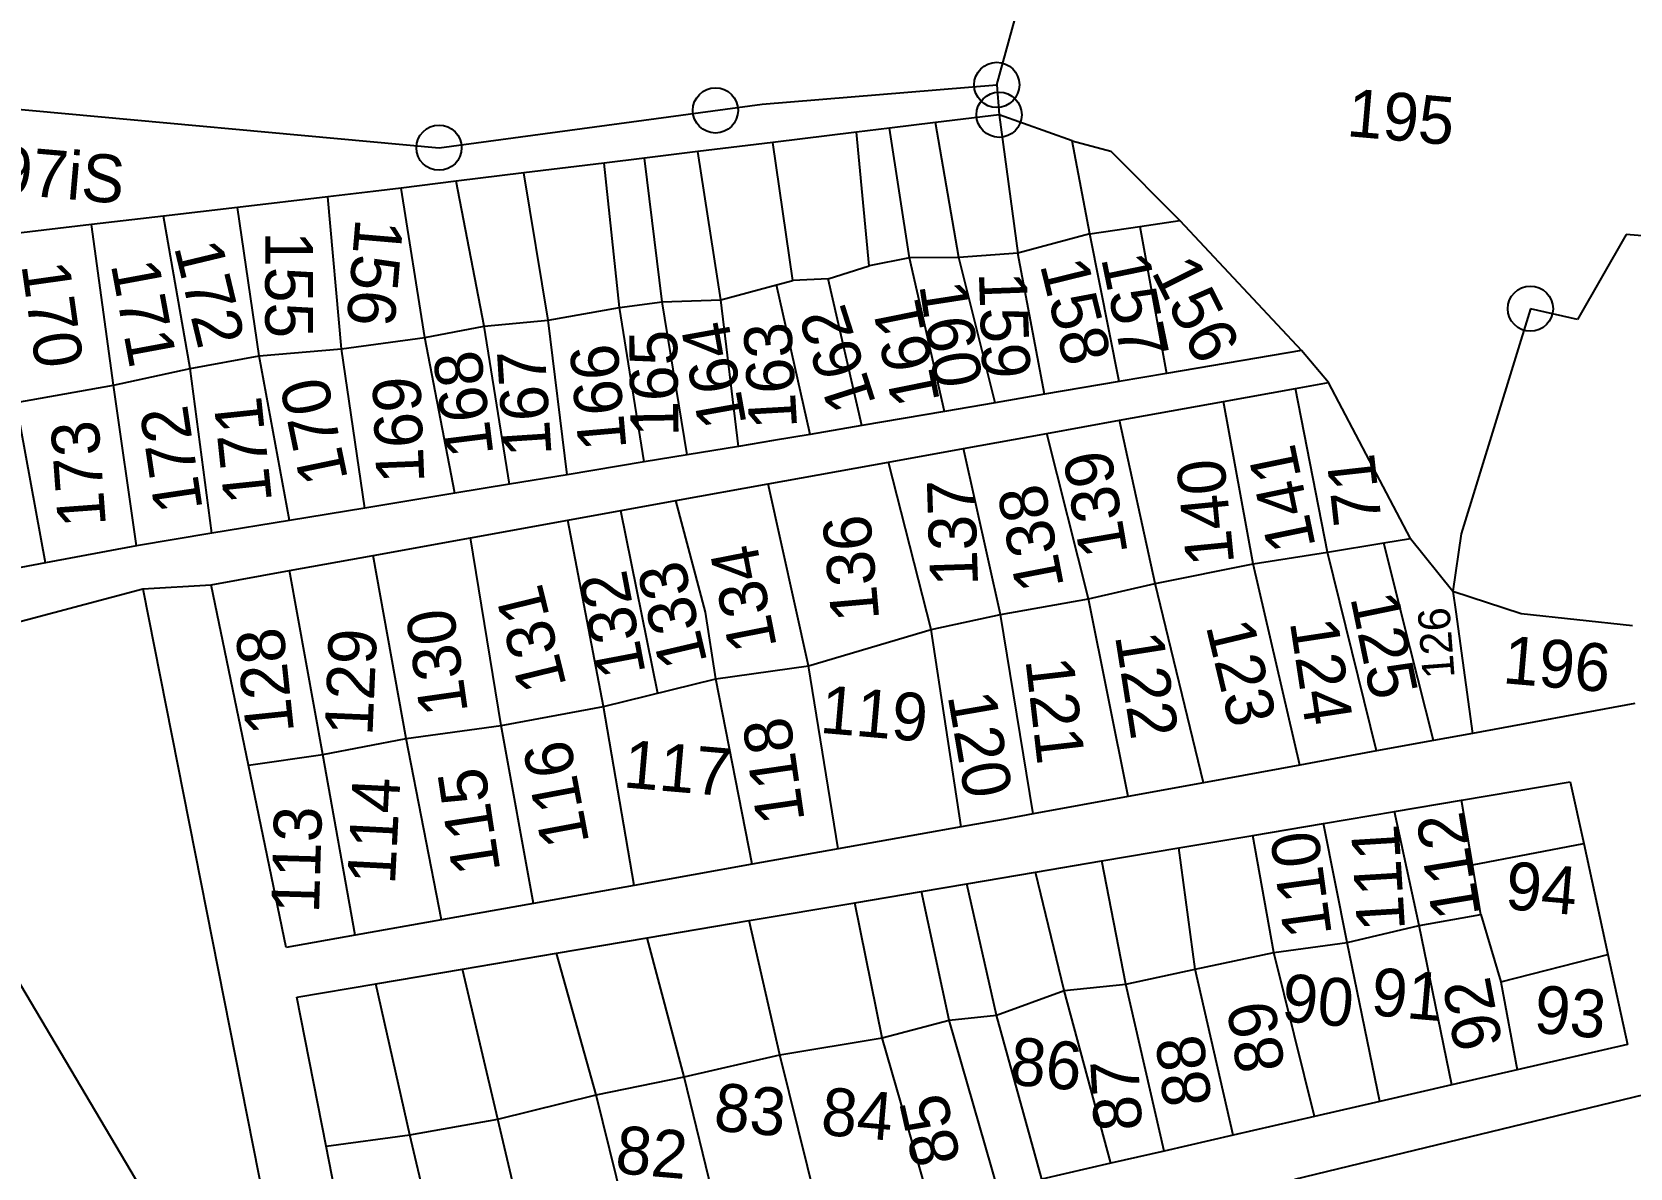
# Model space of a CAD drawing. Header units: metres. Extents: x 274390 to 277637, y 2063792 to 2066196.
# Drawn here: x 275428.1 to 275731.2, y 2065300.7 to 2065516.3 of the extents above; entities that cross this region are included whole.
import ezdxf
from ezdxf.enums import TextEntityAlignment as Align

# ---------------------------------------------------------------- set-up
doc = ezdxf.new("R2010")
doc.units = ezdxf.units.M
for name, color, linetype in [('OFF', 1, 'Continuous'), ('POLY_PARCEL', 6, 'Continuous'), ('POLY_ROAD', 30, 'Continuous'), ('TEXT_PARCEL', 7, 'Continuous')]:
    doc.layers.add(name, color=color, linetype=linetype)
doc.styles.add('TEXT_MAP', font='')
doc.styles.get('TEXT_MAP').set_extended_font_data('Kruti Dev 050')

msp = doc.modelspace()

# ---------------------------------------------------------------- linework, layer by layer
for centre in [(275611.1, 2065506.24), (275611.1, 2065506.24), (275557.73, 2065501.39), (275557.73, 2065501.39), (275611.55, 2065500.56), (275611.55, 2065500.56), (275505.28, 2065494.31), (275505.28, 2065494.31), (275712.34, 2065463.77), (275712.34, 2065463.77)]:
    msp.add_circle(centre, 4.29)
at = {"layer": 'OFF'}
msp.add_line((275449.07, 2065410.63), (275462.05, 2065411.39), dxfattribs=at)
msp.add_line((275449.07, 2065410.63), (275462.05, 2065411.39), dxfattribs=at)
at = {"layer": 'POLY_PARCEL'}
for p, q in [((275611.1, 2065506.24), (275616.65, 2065526.44)), ((275611.1, 2065506.24), (275616.65, 2065526.44)), ((275603.9, 2065473.49), (275599.45, 2065499.1)), ((275603.9, 2065473.49), (275599.45, 2065499.1)), ((275611.55, 2065500.56), (275615.08, 2065474.3)), ((275625.38, 2065495.61), (275611.55, 2065500.56)), ((275611.55, 2065500.56), (275615.08, 2065474.3)), ((275625.38, 2065495.61), (275611.55, 2065500.56)), ((275586.86, 2065471.87), (275584.48, 2065497.28)), ((275586.86, 2065471.87), (275584.48, 2065497.28)), ((275594.55, 2065473.42), (275590.74, 2065498.04)), ((275594.55, 2065473.42), (275590.74, 2065498.04)), ((275558.74, 2065465.43), (275554.38, 2065493.58)), ((275558.74, 2065465.43), (275554.38, 2065493.58)), ((275572.4, 2065469.13), (275568.6, 2065495.33)), ((275572.4, 2065469.13), (275568.6, 2065495.33)), ((275625.38, 2065495.61), (275632.76, 2065493.64)), ((275628.73, 2065478), (275625.38, 2065495.61)), ((275625.38, 2065495.61), (275632.76, 2065493.64)), ((275628.73, 2065478), (275625.38, 2065495.61)), ((275632.76, 2065493.64), (275645.84, 2065480.51)), ((275632.76, 2065493.64), (275645.84, 2065480.51)), ((275539.5, 2065463.99), (275536.61, 2065491.39)), ((275539.5, 2065463.99), (275536.61, 2065491.39)), ((275547.6, 2065465.07), (275544.29, 2065492.34)), ((275547.6, 2065465.07), (275544.29, 2065492.34)), ((275513.86, 2065460.45), (275508.52, 2065487.94)), ((275513.86, 2065460.45), (275508.52, 2065487.94)), ((275525.96, 2065461.62), (275521.36, 2065489.52)), ((275525.96, 2065461.62), (275521.36, 2065489.52)), ((275486.81, 2065456.14), (275484.21, 2065485)), ((275486.81, 2065456.14), (275484.21, 2065485)), ((275502.56, 2065458.32), (275498.09, 2065486.65)), ((275502.56, 2065458.32), (275498.09, 2065486.65)), ((275458.04, 2065452.42), (275452.98, 2065481.34)), ((275458.04, 2065452.42), (275452.98, 2065481.34)), ((275471.14, 2065454.84), (275467.04, 2065482.99)), ((275471.14, 2065454.84), (275467.04, 2065482.99)), ((275443.54, 2065449.24), (275439.36, 2065479.74)), ((275443.54, 2065449.24), (275439.36, 2065479.74)), ((275628.73, 2065478), (275615.08, 2065474.3)), ((275628.73, 2065478), (275615.08, 2065474.3)), ((275628.73, 2065478), (275638.24, 2065479.39)), ((275628.73, 2065478), (275638.24, 2065479.39)), ((275634.3, 2065449.94), (275628.73, 2065478)), ((275634.3, 2065449.94), (275628.73, 2065478)), ((275638.24, 2065479.39), (275645.84, 2065480.51)), ((275638.24, 2065479.39), (275645.84, 2065480.51)), ((275638.24, 2065479.39), (275643.32, 2065451.48)), ((275638.24, 2065479.39), (275643.32, 2065451.48)), ((275645.84, 2065480.51), (275668.91, 2065455.85)), ((275645.84, 2065480.51), (275668.91, 2065455.85)), ((275730.5, 2065477.86), (275721.25, 2065461.74)), ((275730.5, 2065477.86), (275721.25, 2065461.74)), ((275757.88, 2065475.48), (275730.5, 2065477.86)), ((275757.88, 2065475.48), (275730.5, 2065477.86)), ((275579.09, 2065469.43), (275586.86, 2065471.87)), ((275579.09, 2065469.43), (275586.86, 2065471.87)), ((275594.55, 2065473.42), (275586.86, 2065471.87)), ((275594.55, 2065473.42), (275586.86, 2065471.87)), ((275603.9, 2065473.49), (275594.55, 2065473.42)), ((275603.9, 2065473.49), (275594.55, 2065473.42)), ((275601.18, 2065444.28), (275594.55, 2065473.42)), ((275601.18, 2065444.28), (275594.55, 2065473.42)), ((275615.08, 2065474.3), (275603.9, 2065473.49)), ((275615.08, 2065474.3), (275603.9, 2065473.49)), ((275610.82, 2065445.93), (275603.9, 2065473.49)), ((275610.82, 2065445.93), (275603.9, 2065473.49)), ((275620.13, 2065447.52), (275615.08, 2065474.3)), ((275620.13, 2065447.52), (275615.08, 2065474.3)), ((275569.29, 2065468.28), (275572.4, 2065469.13)), ((275569.29, 2065468.28), (275572.4, 2065469.13)), ((275579.09, 2065469.43), (275572.4, 2065469.13)), ((275579.09, 2065469.43), (275572.4, 2065469.13)), ((275585.51, 2065441.61), (275579.09, 2065469.43)), ((275585.51, 2065441.61), (275579.09, 2065469.43)), ((275558.74, 2065465.43), (275569.29, 2065468.28)), ((275558.74, 2065465.43), (275569.29, 2065468.28)), ((275575.67, 2065439.92), (275569.29, 2065468.28)), ((275575.67, 2065439.92), (275569.29, 2065468.28)), ((275525.96, 2065461.62), (275539.5, 2065463.99)), ((275525.96, 2065461.62), (275539.5, 2065463.99)), ((275539.5, 2065463.99), (275547.6, 2065465.07)), ((275539.5, 2065463.99), (275547.6, 2065465.07)), ((275544.19, 2065434.69), (275539.5, 2065463.99)), ((275544.19, 2065434.69), (275539.5, 2065463.99)), ((275547.6, 2065465.07), (275558.74, 2065465.43)), ((275547.6, 2065465.07), (275558.74, 2065465.43)), ((275552.35, 2065436.03), (275547.6, 2065465.07)), ((275552.35, 2065436.03), (275547.6, 2065465.07)), ((275562.1, 2065437.64), (275558.74, 2065465.43)), ((275562.1, 2065437.64), (275558.74, 2065465.43)), ((275712.34, 2065463.77), (275699.21, 2065421.04)), ((275712.34, 2065463.77), (275699.21, 2065421.04)), ((275721.25, 2065461.74), (275712.34, 2065463.77)), ((275721.25, 2065461.74), (275712.34, 2065463.77)), ((275502.56, 2065458.32), (275513.86, 2065460.45)), ((275502.56, 2065458.32), (275513.86, 2065460.45)), ((275513.86, 2065460.45), (275525.96, 2065461.62)), ((275513.86, 2065460.45), (275525.96, 2065461.62)), ((275518.64, 2065430.47), (275513.86, 2065460.45)), ((275518.64, 2065430.47), (275513.86, 2065460.45)), ((275529.57, 2065432.27), (275525.96, 2065461.62)), ((275529.57, 2065432.27), (275525.96, 2065461.62)), ((275486.81, 2065456.14), (275502.56, 2065458.32)), ((275486.81, 2065456.14), (275502.56, 2065458.32)), ((275508.27, 2065428.76), (275502.56, 2065458.32)), ((275508.27, 2065428.76), (275502.56, 2065458.32)), ((275458.04, 2065452.42), (275471.14, 2065454.84)), ((275458.04, 2065452.42), (275471.14, 2065454.84)), ((275471.14, 2065454.84), (275486.81, 2065456.14)), ((275471.14, 2065454.84), (275486.81, 2065456.14)), ((275476.9, 2065423.58), (275471.14, 2065454.84)), ((275476.9, 2065423.58), (275471.14, 2065454.84)), ((275491.21, 2065425.94), (275486.81, 2065456.14)), ((275491.21, 2065425.94), (275486.81, 2065456.14)), ((275443.54, 2065449.24), (275458.04, 2065452.42)), ((275443.54, 2065449.24), (275458.04, 2065452.42)), ((275462.17, 2065421.15), (275458.04, 2065452.42)), ((275462.17, 2065421.15), (275458.04, 2065452.42)), ((275425.03, 2065445.97), (275443.54, 2065449.24)), ((275425.03, 2065445.97), (275443.54, 2065449.24)), ((275447.87, 2065418.79), (275443.54, 2065449.24)), ((275447.87, 2065418.79), (275443.54, 2065449.24)), ((275673.82, 2065417.57), (275667.75, 2065448.64)), ((275673.82, 2065417.57), (275667.75, 2065448.64)), ((275689.61, 2065420.19), (275674.02, 2065449.77)), ((275689.61, 2065420.19), (275674.02, 2065449.77)), ((275430.63, 2065415.53), (275425.03, 2065445.97)), ((275430.63, 2065415.53), (275425.03, 2065445.97)), ((275659.73, 2065415.33), (275654.13, 2065446.17)), ((275659.73, 2065415.33), (275654.13, 2065446.17)), ((275641.18, 2065411.61), (275634.37, 2065442.6)), ((275641.18, 2065411.61), (275634.37, 2065442.6)), ((275628.48, 2065408.72), (275620.62, 2065440.1)), ((275628.48, 2065408.72), (275620.62, 2065440.1)), ((275611.78, 2065405.73), (275604.76, 2065437.23)), ((275611.78, 2065405.73), (275604.76, 2065437.23)), ((275598.64, 2065402.87), (275590.54, 2065434.66)), ((275598.64, 2065402.87), (275590.54, 2065434.66)), ((275575.37, 2065396.01), (275567.73, 2065430.53)), ((275575.37, 2065396.01), (275567.73, 2065430.53)), ((275555.81, 2065406.16), (275550.22, 2065427.36)), ((275555.81, 2065406.16), (275550.22, 2065427.36)), ((275536.47, 2065388.29), (275529.74, 2065423.65)), ((275536.47, 2065388.29), (275529.74, 2065423.65)), ((275539.73, 2065425.46), (275546.74, 2065390.82)), ((275539.73, 2065425.46), (275546.74, 2065390.82)), ((275517.04, 2065384.65), (275511.28, 2065420.31)), ((275517.04, 2065384.65), (275511.28, 2065420.31)), ((275684.51, 2065419.34), (275689.61, 2065420.19)), ((275684.51, 2065419.34), (275689.61, 2065420.19)), ((275689.61, 2065420.19), (275697.62, 2065410.16)), ((275689.61, 2065420.19), (275697.62, 2065410.16)), ((275699.21, 2065421.04), (275697.62, 2065410.16)), ((275699.21, 2065421.04), (275697.62, 2065410.16)), ((275659.73, 2065415.33), (275673.82, 2065417.57)), ((275659.73, 2065415.33), (275673.82, 2065417.57)), ((275673.82, 2065417.57), (275684.51, 2065419.34)), ((275673.82, 2065417.57), (275684.51, 2065419.34)), ((275683.16, 2065379.85), (275673.82, 2065417.57)), ((275683.16, 2065379.85), (275673.82, 2065417.57)), ((275688.02, 2065405.37), (275684.51, 2065419.34)), ((275688.02, 2065405.37), (275684.51, 2065419.34)), ((275499.05, 2065382.22), (275492.78, 2065416.96)), ((275499.05, 2065382.22), (275492.78, 2065416.96)), ((275641.18, 2065411.61), (275659.73, 2065415.33)), ((275641.18, 2065411.61), (275659.73, 2065415.33)), ((275668.6, 2065377.18), (275659.73, 2065415.33)), ((275668.6, 2065377.18), (275659.73, 2065415.33)), ((275483.23, 2065379.15), (275476.93, 2065414.09)), ((275483.23, 2065379.15), (275476.93, 2065414.09)), ((275628.48, 2065408.72), (275641.18, 2065411.61)), ((275628.48, 2065408.72), (275641.18, 2065411.61)), ((275650.34, 2065373.83), (275641.18, 2065411.61)), ((275650.34, 2065373.83), (275641.18, 2065411.61)), ((275611.78, 2065405.73), (275628.48, 2065408.72)), ((275611.78, 2065405.73), (275628.48, 2065408.72)), ((275636.05, 2065371.21), (275628.48, 2065408.72)), ((275636.05, 2065371.21), (275628.48, 2065408.72)), ((275697.62, 2065410.16), (275710.59, 2065405.93)), ((275697.62, 2065410.16), (275698.17, 2065406.22)), ((275697.62, 2065410.16), (275710.59, 2065405.93)), ((275697.62, 2065410.16), (275698.17, 2065406.22)), ((275557.82, 2065393.54), (275555.81, 2065406.16)), ((275557.82, 2065393.54), (275555.81, 2065406.16)), ((275598.64, 2065402.87), (275611.78, 2065405.73)), ((275598.64, 2065402.87), (275611.78, 2065405.73)), ((275617.98, 2065367.9), (275611.78, 2065405.73)), ((275617.98, 2065367.9), (275611.78, 2065405.73)), ((275693.93, 2065381.82), (275688.02, 2065405.37)), ((275693.93, 2065381.82), (275688.02, 2065405.37)), ((275698.17, 2065406.22), (275701.34, 2065383.18)), ((275698.17, 2065406.22), (275701.34, 2065383.18)), ((275710.59, 2065405.93), (275731.73, 2065403.64)), ((275710.59, 2065405.93), (275731.73, 2065403.64)), ((275575.37, 2065396.01), (275598.64, 2065402.87)), ((275575.37, 2065396.01), (275598.64, 2065402.87)), ((275604.33, 2065365.43), (275598.64, 2065402.87)), ((275604.33, 2065365.43), (275598.64, 2065402.87)), ((275557.82, 2065393.54), (275575.37, 2065396.01)), ((275557.82, 2065393.54), (275575.37, 2065396.01)), ((275581.01, 2065361.26), (275575.37, 2065396.01)), ((275581.01, 2065361.26), (275575.37, 2065396.01)), ((275536.47, 2065388.29), (275557.82, 2065393.54)), ((275536.47, 2065388.29), (275557.82, 2065393.54)), ((275564.68, 2065358.34), (275557.82, 2065393.54)), ((275564.68, 2065358.34), (275557.82, 2065393.54)), ((275517.04, 2065384.65), (275536.47, 2065388.29)), ((275517.04, 2065384.65), (275536.47, 2065388.29)), ((275542.28, 2065354.34), (275536.47, 2065388.29)), ((275542.28, 2065354.34), (275536.47, 2065388.29)), ((275499.05, 2065382.22), (275517.04, 2065384.65)), ((275499.05, 2065382.22), (275517.04, 2065384.65)), ((275523.2, 2065350.93), (275517.04, 2065384.65)), ((275523.2, 2065350.93), (275517.04, 2065384.65)), ((275483.23, 2065379.15), (275499.05, 2065382.22)), ((275483.23, 2065379.15), (275499.05, 2065382.22)), ((275505.77, 2065347.81), (275499.05, 2065382.22)), ((275505.77, 2065347.81), (275499.05, 2065382.22)), ((275469.11, 2065377.18), (275483.23, 2065379.15)), ((275469.11, 2065377.18), (275483.23, 2065379.15)), ((275489.37, 2065344.88), (275483.23, 2065379.15)), ((275489.37, 2065344.88), (275483.23, 2065379.15)), ((275701.37, 2065358.24), (275699.29, 2065370.51)), ((275701.37, 2065358.24), (275699.29, 2065370.51)), ((275677.6, 2065343.49), (275673.1, 2065366.08)), ((275677.6, 2065343.49), (275673.1, 2065366.08)), ((275691.22, 2065346.75), (275686.54, 2065368.36)), ((275691.22, 2065346.75), (275686.54, 2065368.36)), ((275663.65, 2065341.6), (275659.67, 2065363.81)), ((275663.65, 2065341.6), (275659.67, 2065363.81)), ((275648.71, 2065338.46), (275645.67, 2065361.44)), ((275648.71, 2065338.46), (275645.67, 2065361.44)), ((275701.37, 2065358.24), (275722.45, 2065362.28)), ((275701.37, 2065358.24), (275722.45, 2065362.28)), ((275623.91, 2065334.39), (275618.47, 2065356.84)), ((275623.91, 2065334.39), (275618.47, 2065356.84)), ((275635.57, 2065335.6), (275631.05, 2065358.97)), ((275635.57, 2065335.6), (275631.05, 2065358.97)), ((275702.96, 2065348.84), (275701.37, 2065358.24)), ((275702.96, 2065348.84), (275701.37, 2065358.24)), ((275611.06, 2065329.74), (275605.43, 2065354.64)), ((275611.06, 2065329.74), (275605.43, 2065354.64)), ((275589.35, 2065325.41), (275584.17, 2065351.04)), ((275589.35, 2065325.41), (275584.17, 2065351.04)), ((275602.08, 2065328.74), (275596.83, 2065353.18)), ((275602.08, 2065328.74), (275596.83, 2065353.18)), ((275569.96, 2065322.21), (275564.14, 2065347.65)), ((275569.96, 2065322.21), (275564.14, 2065347.65)), ((275691.22, 2065346.75), (275702.96, 2065348.84)), ((275691.22, 2065346.75), (275702.96, 2065348.84)), ((275702.96, 2065348.84), (275706.74, 2065336.07)), ((275702.96, 2065348.84), (275706.74, 2065336.07)), ((275551.81, 2065318.01), (275544.77, 2065344.38)), ((275551.81, 2065318.01), (275544.77, 2065344.38)), ((275677.6, 2065343.49), (275691.22, 2065346.75)), ((275677.6, 2065343.49), (275691.22, 2065346.75)), ((275697.45, 2065316.48), (275691.22, 2065346.75)), ((275697.45, 2065316.48), (275691.22, 2065346.75)), ((275535.07, 2065314.58), (275527.58, 2065341.47)), ((275535.07, 2065314.58), (275527.58, 2065341.47)), ((275648.71, 2065338.46), (275663.65, 2065341.6)), ((275648.71, 2065338.46), (275663.65, 2065341.6)), ((275663.65, 2065341.6), (275677.6, 2065343.49)), ((275663.65, 2065341.6), (275677.6, 2065343.49)), ((275671.36, 2065310.49), (275663.65, 2065341.6)), ((275671.36, 2065310.49), (275663.65, 2065341.6)), ((275683.8, 2065313.35), (275677.6, 2065343.49)), ((275683.8, 2065313.35), (275677.6, 2065343.49)), ((275516.44, 2065309.98), (275509.71, 2065338.45)), ((275516.44, 2065309.98), (275509.71, 2065338.45)), ((275635.57, 2065335.6), (275648.71, 2065338.46)), ((275635.57, 2065335.6), (275648.71, 2065338.46)), ((275655.95, 2065306.95), (275648.71, 2065338.46)), ((275655.95, 2065306.95), (275648.71, 2065338.46)), ((275706.74, 2065336.07), (275727.05, 2065341.2)), ((275706.74, 2065336.07), (275727.05, 2065341.2)), ((275499.73, 2065306.99), (275493.32, 2065335.68)), ((275499.73, 2065306.99), (275493.32, 2065335.68)), ((275623.91, 2065334.39), (275635.57, 2065335.6)), ((275623.91, 2065334.39), (275635.57, 2065335.6)), ((275642.85, 2065303.94), (275635.57, 2065335.6)), ((275642.85, 2065303.94), (275635.57, 2065335.6)), ((275706.74, 2065336.07), (275709.85, 2065319.33)), ((275706.74, 2065336.07), (275709.85, 2065319.33)), ((275611.06, 2065329.74), (275623.91, 2065334.39)), ((275611.06, 2065329.74), (275623.91, 2065334.39)), ((275632.75, 2065301.62), (275623.91, 2065334.39)), ((275632.75, 2065301.62), (275623.91, 2065334.39)), ((275602.08, 2065328.74), (275611.06, 2065329.74)), ((275602.08, 2065328.74), (275611.06, 2065329.74)), ((275619.65, 2065298.61), (275611.06, 2065329.74)), ((275619.65, 2065298.61), (275611.06, 2065329.74)), ((275589.35, 2065325.41), (275602.08, 2065328.74)), ((275589.35, 2065325.41), (275602.08, 2065328.74)), ((275611.32, 2065296.7), (275602.08, 2065328.74)), ((275611.32, 2065296.7), (275602.08, 2065328.74)), ((275569.96, 2065322.21), (275589.35, 2065325.41)), ((275569.96, 2065322.21), (275589.35, 2065325.41)), ((275598.49, 2065293.75), (275589.35, 2065325.41)), ((275598.49, 2065293.75), (275589.35, 2065325.41)), ((275551.81, 2065318.01), (275569.96, 2065322.21)), ((275551.81, 2065318.01), (275569.96, 2065322.21)), ((275578.17, 2065289.09), (275569.96, 2065322.21)), ((275578.17, 2065289.09), (275569.96, 2065322.21)), ((275535.07, 2065314.58), (275551.81, 2065318.01)), ((275535.07, 2065314.58), (275551.81, 2065318.01)), ((275559.87, 2065284.88), (275551.81, 2065318.01)), ((275559.87, 2065284.88), (275551.81, 2065318.01)), ((275516.44, 2065309.98), (275535.07, 2065314.58)), ((275516.44, 2065309.98), (275535.07, 2065314.58)), ((275543.35, 2065281.09), (275535.07, 2065314.58)), ((275543.35, 2065281.09), (275535.07, 2065314.58)), ((275499.73, 2065306.99), (275516.44, 2065309.98)), ((275499.73, 2065306.99), (275516.44, 2065309.98)), ((275524.24, 2065276.7), (275516.44, 2065309.98)), ((275524.24, 2065276.7), (275516.44, 2065309.98)), ((275483.85, 2065304.84), (275499.73, 2065306.99)), ((275483.85, 2065304.84), (275499.73, 2065306.99)), ((275507.87, 2065272.94), (275499.73, 2065306.99)), ((275507.87, 2065272.94), (275499.73, 2065306.99))]:
    msp.add_line(p, q, dxfattribs=at)
at = {"layer": 'POLY_ROAD'}
for p, q in [((275566.61, 2065502.59), (275611.1, 2065506.24)), ((275566.61, 2065502.59), (275611.1, 2065506.24)), ((275611.1, 2065506.24), (275611.55, 2065500.56)), ((275611.1, 2065506.24), (275611.55, 2065500.56)), ((275406.92, 2065503.34), (275505.28, 2065494.31)), ((275406.92, 2065503.34), (275505.28, 2065494.31)), ((275505.28, 2065494.31), (275566.61, 2065502.59)), ((275505.28, 2065494.31), (275566.61, 2065502.59)), ((275599.45, 2065499.1), (275590.74, 2065498.04)), ((275599.45, 2065499.1), (275590.74, 2065498.04)), ((275611.55, 2065500.56), (275599.45, 2065499.1)), ((275611.55, 2065500.56), (275599.45, 2065499.1)), ((275584.48, 2065497.28), (275568.6, 2065495.33)), ((275584.48, 2065497.28), (275568.6, 2065495.33)), ((275590.74, 2065498.04), (275584.48, 2065497.28)), ((275590.74, 2065498.04), (275584.48, 2065497.28)), ((275554.38, 2065493.58), (275544.29, 2065492.34)), ((275554.38, 2065493.58), (275544.29, 2065492.34)), ((275568.6, 2065495.33), (275554.38, 2065493.58)), ((275568.6, 2065495.33), (275554.38, 2065493.58)), ((275536.61, 2065491.39), (275521.36, 2065489.52)), ((275536.61, 2065491.39), (275521.36, 2065489.52)), ((275544.29, 2065492.34), (275536.61, 2065491.39)), ((275544.29, 2065492.34), (275536.61, 2065491.39)), ((275508.52, 2065487.94), (275498.09, 2065486.65)), ((275508.52, 2065487.94), (275498.09, 2065486.65)), ((275521.36, 2065489.52), (275508.52, 2065487.94)), ((275521.36, 2065489.52), (275508.52, 2065487.94)), ((275484.21, 2065485), (275467.04, 2065482.99)), ((275484.21, 2065485), (275467.04, 2065482.99)), ((275492.81, 2065486), (275484.21, 2065485)), ((275492.81, 2065486), (275484.21, 2065485)), ((275498.09, 2065486.65), (275492.81, 2065486)), ((275498.09, 2065486.65), (275492.81, 2065486)), ((275452.98, 2065481.34), (275439.36, 2065479.74)), ((275452.98, 2065481.34), (275439.36, 2065479.74)), ((275467.04, 2065482.99), (275452.98, 2065481.34)), ((275467.04, 2065482.99), (275452.98, 2065481.34)), ((275439.36, 2065479.74), (275421.06, 2065477.6)), ((275439.36, 2065479.74), (275421.06, 2065477.6)), ((275668.91, 2065455.85), (275643.32, 2065451.48)), ((275668.91, 2065455.85), (275643.32, 2065451.48)), ((275674.02, 2065449.77), (275668.91, 2065455.85)), ((275674.02, 2065449.77), (275668.91, 2065455.85)), ((275643.32, 2065451.48), (275634.3, 2065449.94)), ((275643.32, 2065451.48), (275634.3, 2065449.94)), ((275620.13, 2065447.52), (275610.82, 2065445.93)), ((275620.13, 2065447.52), (275610.82, 2065445.93)), ((275634.3, 2065449.94), (275620.13, 2065447.52)), ((275634.3, 2065449.94), (275620.13, 2065447.52)), ((275654.13, 2065446.17), (275667.75, 2065448.64)), ((275654.13, 2065446.17), (275667.75, 2065448.64)), ((275667.75, 2065448.64), (275674.02, 2065449.77)), ((275667.75, 2065448.64), (275674.02, 2065449.77)), ((275610.82, 2065445.93), (275601.18, 2065444.28)), ((275610.82, 2065445.93), (275601.18, 2065444.28)), ((275634.37, 2065442.6), (275654.13, 2065446.17)), ((275634.37, 2065442.6), (275654.13, 2065446.17)), ((275585.51, 2065441.61), (275575.67, 2065439.92)), ((275585.51, 2065441.61), (275575.67, 2065439.92)), ((275601.18, 2065444.28), (275585.51, 2065441.61)), ((275601.18, 2065444.28), (275585.51, 2065441.61)), ((275620.62, 2065440.1), (275634.37, 2065442.6)), ((275620.62, 2065440.1), (275634.37, 2065442.6)), ((275568.74, 2065438.74), (275562.1, 2065437.64)), ((275568.74, 2065438.74), (275562.1, 2065437.64)), ((275575.67, 2065439.92), (275568.74, 2065438.74)), ((275575.67, 2065439.92), (275568.74, 2065438.74)), ((275604.76, 2065437.23), (275620.62, 2065440.1)), ((275604.76, 2065437.23), (275620.62, 2065440.1)), ((275552.35, 2065436.03), (275544.19, 2065434.69)), ((275552.35, 2065436.03), (275544.19, 2065434.69)), ((275562.1, 2065437.64), (275552.35, 2065436.03)), ((275562.1, 2065437.64), (275552.35, 2065436.03)), ((275590.54, 2065434.66), (275604.76, 2065437.23)), ((275590.54, 2065434.66), (275604.76, 2065437.23)), ((275544.19, 2065434.69), (275529.57, 2065432.27)), ((275544.19, 2065434.69), (275529.57, 2065432.27)), ((275567.73, 2065430.53), (275590.54, 2065434.66)), ((275567.73, 2065430.53), (275590.54, 2065434.66)), ((275518.64, 2065430.47), (275508.27, 2065428.76)), ((275518.64, 2065430.47), (275508.27, 2065428.76)), ((275529.57, 2065432.27), (275518.64, 2065430.47)), ((275529.57, 2065432.27), (275518.64, 2065430.47)), ((275550.22, 2065427.36), (275567.73, 2065430.53)), ((275550.22, 2065427.36), (275567.73, 2065430.53)), ((275508.27, 2065428.76), (275491.21, 2065425.94)), ((275508.27, 2065428.76), (275491.21, 2065425.94)), ((275529.74, 2065423.65), (275550.22, 2065427.36)), ((275529.74, 2065423.65), (275550.22, 2065427.36)), ((275476.9, 2065423.58), (275462.17, 2065421.15)), ((275476.9, 2065423.58), (275462.17, 2065421.15)), ((275491.21, 2065425.94), (275476.9, 2065423.58)), ((275491.21, 2065425.94), (275476.9, 2065423.58)), ((275511.28, 2065420.31), (275529.74, 2065423.65)), ((275511.28, 2065420.31), (275529.74, 2065423.65)), ((275462.17, 2065421.15), (275447.87, 2065418.79)), ((275462.17, 2065421.15), (275447.87, 2065418.79)), ((275492.78, 2065416.96), (275511.28, 2065420.31)), ((275492.78, 2065416.96), (275511.28, 2065420.31)), ((275447.87, 2065418.79), (275430.63, 2065415.53)), ((275447.87, 2065418.79), (275430.63, 2065415.53)), ((275430.63, 2065415.53), (275416.64, 2065412.9)), ((275430.63, 2065415.53), (275416.64, 2065412.9)), ((275476.93, 2065414.09), (275492.78, 2065416.96)), ((275476.93, 2065414.09), (275492.78, 2065416.96)), ((275462.05, 2065411.39), (275476.93, 2065414.09)), ((275462.05, 2065411.39), (275476.93, 2065414.09)), ((275469.11, 2065377.18), (275462.05, 2065411.39)), ((275469.11, 2065377.18), (275462.05, 2065411.39)), ((275421.19, 2065403.19), (275449.07, 2065410.63)), ((275421.19, 2065403.19), (275449.07, 2065410.63)), ((275449.07, 2065410.63), (275483.03, 2065239.08)), ((275449.07, 2065410.63), (275483.03, 2065239.08)), ((275483.03, 2065239.08), (275394.93, 2065387.63)), ((275483.03, 2065239.08), (275394.93, 2065387.63)), ((275732.15, 2065388.83), (275701.34, 2065383.18)), ((275732.15, 2065388.83), (275701.34, 2065383.18)), ((275693.93, 2065381.82), (275683.16, 2065379.85)), ((275693.93, 2065381.82), (275683.16, 2065379.85)), ((275701.34, 2065383.18), (275693.93, 2065381.82)), ((275701.34, 2065383.18), (275693.93, 2065381.82)), ((275683.16, 2065379.85), (275668.6, 2065377.18)), ((275683.16, 2065379.85), (275668.6, 2065377.18)), ((275476.26, 2065342.53), (275469.11, 2065377.18)), ((275476.26, 2065342.53), (275469.11, 2065377.18)), ((275668.6, 2065377.18), (275650.34, 2065373.83)), ((275668.6, 2065377.18), (275650.34, 2065373.83)), ((275650.34, 2065373.83), (275636.05, 2065371.21)), ((275650.34, 2065373.83), (275636.05, 2065371.21)), ((275699.29, 2065370.51), (275719.9, 2065374)), ((275699.29, 2065370.51), (275719.9, 2065374)), ((275719.9, 2065374), (275722.45, 2065362.28)), ((275719.9, 2065374), (275722.45, 2065362.28)), ((275636.05, 2065371.21), (275617.98, 2065367.9)), ((275636.05, 2065371.21), (275617.98, 2065367.9)), ((275686.54, 2065368.36), (275699.29, 2065370.51)), ((275686.54, 2065368.36), (275699.29, 2065370.51)), ((275612.3, 2065366.86), (275604.33, 2065365.43)), ((275612.3, 2065366.86), (275604.33, 2065365.43)), ((275617.98, 2065367.9), (275612.3, 2065366.86)), ((275617.98, 2065367.9), (275612.3, 2065366.86)), ((275659.67, 2065363.81), (275673.1, 2065366.08)), ((275659.67, 2065363.81), (275673.1, 2065366.08)), ((275673.1, 2065366.08), (275686.54, 2065368.36)), ((275673.1, 2065366.08), (275686.54, 2065368.36)), ((275604.33, 2065365.43), (275581.01, 2065361.26)), ((275604.33, 2065365.43), (275581.01, 2065361.26)), ((275645.67, 2065361.44), (275659.67, 2065363.81)), ((275645.67, 2065361.44), (275659.67, 2065363.81)), ((275581.01, 2065361.26), (275564.68, 2065358.34)), ((275581.01, 2065361.26), (275564.68, 2065358.34)), ((275631.05, 2065358.97), (275645.67, 2065361.44)), ((275631.05, 2065358.97), (275645.67, 2065361.44)), ((275722.45, 2065362.28), (275727.05, 2065341.2)), ((275722.45, 2065362.28), (275727.05, 2065341.2)), ((275564.68, 2065358.34), (275542.28, 2065354.34)), ((275564.68, 2065358.34), (275542.28, 2065354.34)), ((275605.43, 2065354.64), (275618.47, 2065356.84)), ((275605.43, 2065354.64), (275618.47, 2065356.84)), ((275618.47, 2065356.84), (275631.05, 2065358.97)), ((275618.47, 2065356.84), (275631.05, 2065358.97)), ((275542.28, 2065354.34), (275523.2, 2065350.93)), ((275542.28, 2065354.34), (275523.2, 2065350.93)), ((275596.83, 2065353.18), (275605.43, 2065354.64)), ((275596.83, 2065353.18), (275605.43, 2065354.64)), ((275523.2, 2065350.93), (275505.77, 2065347.81)), ((275523.2, 2065350.93), (275505.77, 2065347.81)), ((275564.14, 2065347.65), (275584.17, 2065351.04)), ((275564.14, 2065347.65), (275584.17, 2065351.04)), ((275584.17, 2065351.04), (275596.83, 2065353.18)), ((275584.17, 2065351.04), (275596.83, 2065353.18)), ((275505.77, 2065347.81), (275489.37, 2065344.88)), ((275505.77, 2065347.81), (275489.37, 2065344.88)), ((275544.77, 2065344.38), (275564.14, 2065347.65)), ((275544.77, 2065344.38), (275564.14, 2065347.65)), ((275489.37, 2065344.88), (275476.26, 2065342.53)), ((275489.37, 2065344.88), (275476.26, 2065342.53)), ((275527.58, 2065341.47), (275544.77, 2065344.38)), ((275527.58, 2065341.47), (275544.77, 2065344.38)), ((275509.71, 2065338.45), (275527.58, 2065341.47)), ((275509.71, 2065338.45), (275527.58, 2065341.47)), ((275493.32, 2065335.68), (275509.71, 2065338.45)), ((275493.32, 2065335.68), (275509.71, 2065338.45)), ((275727.05, 2065341.2), (275730.76, 2065324.14)), ((275727.05, 2065341.2), (275730.76, 2065324.14)), ((275478.29, 2065333.13), (275493.32, 2065335.68)), ((275478.29, 2065333.13), (275493.32, 2065335.68)), ((275483.85, 2065304.84), (275478.29, 2065333.13)), ((275483.85, 2065304.84), (275478.29, 2065333.13)), ((275730.76, 2065324.14), (275709.85, 2065319.33)), ((275730.76, 2065324.14), (275709.85, 2065319.33)), ((275667.64, 2065298.57), (275751.27, 2065318.88)), ((275667.64, 2065298.57), (275751.27, 2065318.88)), ((275709.85, 2065319.33), (275697.45, 2065316.48)), ((275709.85, 2065319.33), (275697.45, 2065316.48)), ((275697.45, 2065316.48), (275683.8, 2065313.35)), ((275697.45, 2065316.48), (275683.8, 2065313.35)), ((275683.8, 2065313.35), (275671.36, 2065310.49)), ((275683.8, 2065313.35), (275671.36, 2065310.49)), ((275671.36, 2065310.49), (275655.95, 2065306.95)), ((275671.36, 2065310.49), (275655.95, 2065306.95)), ((275655.95, 2065306.95), (275642.85, 2065303.94)), ((275655.95, 2065306.95), (275642.85, 2065303.94)), ((275490.88, 2065269.04), (275483.85, 2065304.84)), ((275490.88, 2065269.04), (275483.85, 2065304.84)), ((275642.85, 2065303.94), (275632.75, 2065301.62)), ((275642.85, 2065303.94), (275632.75, 2065301.62)), ((275632.75, 2065301.62), (275619.65, 2065298.61)), ((275632.75, 2065301.62), (275619.65, 2065298.61))]:
    msp.add_line(p, q, dxfattribs=at)

# ---------------------------------------------------------------- texts
at = {"layer": 'TEXT_PARCEL', "style": 'TEXT_MAP'}
for s, height, rotation, p in [('195', 9.082, 355.0271, (275687.41, 2065495.65)), ('195', 9.082, 355.0271, (275687.41, 2065495.65)), ('197iS', 9.082, 355.0271, (275429.75, 2065484.99)), ('197iS', 9.082, 355.0271, (275429.75, 2065484.99)), ('156', 9.082, 265.1427, (275488.61, 2065470.96)), ('156', 9.082, 265.1427, (275488.61, 2065470.96)), ('172', 9.082, 283.5184, (275457.34, 2065465.66)), ('172', 9.082, 283.5184, (275457.34, 2065465.66)), ('155', 9.082, 270.0198, (275472.31, 2065468.32)), ('155', 9.082, 270.0198, (275472.31, 2065468.32)), ('170', 9.082, 278.0654, (275427.45, 2065462.08)), ('170', 9.082, 278.0654, (275427.45, 2065462.08)), ('171', 9.082, 280.494, (275444.83, 2065462.23)), ('171', 9.082, 280.494, (275444.83, 2065462.23)), ('158', 9.082, 283.8325, (275621.67, 2065462.27)), ('158', 9.082, 283.8325, (275621.67, 2065462.27)), ('157', 9.082, 281.6327, (275632.91, 2065463.45)), ('157', 9.082, 281.6327, (275632.91, 2065463.45)), ('156', 9.082, 296.6371, (275644.87, 2065461.74)), ('156', 9.082, 296.6371, (275644.87, 2065461.74)), ('159', 9.082, 272.082, (275608.06, 2065460.5)), ('159', 9.082, 272.082, (275608.06, 2065460.5)), ('160', 9.082, 278.8148, (275597.92, 2065458.27)), ('160', 9.082, 278.8148, (275597.92, 2065458.27)), ('162', 9.082, 107.7999, (275585.17, 2065455.45)), ('162', 9.082, 107.7999, (275585.17, 2065455.45)), ('161', 9.082, 101.4381, (275598.33, 2065456.17)), ('161', 9.082, 101.4381, (275598.33, 2065456.17)), ('164', 9.082, 100.136, (275561.88, 2065451.86)), ('164', 9.082, 100.136, (275561.88, 2065451.86)), ('163', 9.082, 93.2885, (275572.65, 2065451.27)), ('163', 9.082, 93.2885, (275572.65, 2065451.27)), ('166', 9.082, 94.994, (275539.98, 2065447.29)), ('166', 9.082, 94.994, (275539.98, 2065447.29)), ('165', 9.082, 90.902, (275550.58, 2065449.67)), ('165', 9.082, 90.902, (275550.58, 2065449.67)), ('168', 9.082, 97.0847, (275514.38, 2065446.17)), ('168', 9.082, 97.0847, (275514.38, 2065446.17)), ('167', 9.082, 93.7524, (275525.98, 2065446.11)), ('167', 9.082, 93.7524, (275525.98, 2065446.11)), ('170', 9.082, 101.7142, (275485.98, 2065441.35)), ('170', 9.082, 101.7142, (275485.98, 2065441.35)), ('169', 9.082, 92.2762, (275502.11, 2065440.91)), ('169', 9.082, 92.2762, (275502.11, 2065440.91)), ('172', 9.082, 98.4849, (275458.96, 2065435.77)), ('172', 9.082, 98.4849, (275458.96, 2065435.77)), ('171', 9.082, 95.9768, (275472.56, 2065437.3)), ('171', 9.082, 95.9768, (275472.56, 2065437.3)), ('173', 9.082, 94.186, (275441.36, 2065432.71)), ('173', 9.082, 94.186, (275441.36, 2065432.71)), ('139', 9.082, 99.6061, (275634.28, 2065427.4)), ('139', 9.082, 99.6061, (275634.28, 2065427.4)), ('141', 9.082, 101.677, (275669.59, 2065428.54)), ('141', 9.082, 101.677, (275669.59, 2065428.54)), ('71', 9.082, 96.3911, (275683.4, 2065429.83)), ('71', 9.082, 96.3911, (275683.4, 2065429.83)), ('140', 9.082, 95.6105, (275655.17, 2065425.52)), ('140', 9.082, 95.6105, (275655.17, 2065425.52)), ('137', 9.082, 91.8631, (275607.23, 2065421.37)), ('137', 9.082, 91.8631, (275607.23, 2065421.37)), ('138', 9.082, 100.9262, (275621.97, 2065421.03)), ('138', 9.082, 100.9262, (275621.97, 2065421.03)), ('136', 9.082, 95.0719, (275587.93, 2065414.87)), ('136', 9.082, 95.0719, (275587.93, 2065414.87)), ('134', 9.082, 101.1133, (275567.46, 2065409.55)), ('134', 9.082, 101.1133, (275567.46, 2065409.55)), ('133', 9.082, 103.1521, (275553.92, 2065406.58)), ('133', 9.082, 103.1521, (275553.92, 2065406.58)), ('131', 9.082, 103.7779, (275527.11, 2065402.09)), ('131', 9.082, 103.7779, (275527.11, 2065402.09)), ('132', 9.082, 100.7501, (275542.62, 2065404.59)), ('132', 9.082, 100.7501, (275542.62, 2065404.59)), ('125', 9.082, 281.6465, (275680.19, 2065399.05)), ('125', 9.082, 281.6465, (275680.19, 2065399.05)), ('130', 9.082, 98.117, (275509.36, 2065397.27)), ('130', 9.082, 98.117, (275509.36, 2065397.27)), ('126', 6.055, 94.2925, (275697.47, 2065400.54)), ('126', 6.055, 94.2925, (275697.47, 2065400.54)), ('128', 9.082, 95.9852, (275476.74, 2065393.52)), ('128', 9.082, 95.9852, (275476.74, 2065393.52)), ('129', 9.082, 87.5431, (275493.08, 2065392.72)), ('129', 9.082, 87.5431, (275493.08, 2065392.72)), ('123', 9.082, 283.4477, (275653.08, 2065393.72)), ('123', 9.082, 283.4477, (275653.08, 2065393.72)), ('124', 9.082, 278.651, (275668.2, 2065394.34)), ('124', 9.082, 278.651, (275668.2, 2065394.34)), ('122', 9.082, 278.9933, (275635.09, 2065391.71)), ('122', 9.082, 278.9933, (275635.09, 2065391.71)), ('196', 9.082, 355.0271, (275717.01, 2065391.85)), ('196', 9.082, 355.0271, (275717.01, 2065391.85)), ('121', 9.082, 276.6121, (275617.69, 2065387.09)), ('121', 9.082, 276.6121, (275617.69, 2065387.09)), ('119', 9.082, 355.0271, (275587.48, 2065382.43)), ('119', 9.082, 355.0271, (275587.48, 2065382.43)), ('120', 9.082, 279.7681, (275603.47, 2065380.37)), ('120', 9.082, 279.7681, (275603.47, 2065380.37)), ('118', 9.082, 98.1722, (275573.24, 2065376.66)), ('118', 9.082, 98.1722, (275573.24, 2065376.66)), ('116', 9.082, 100.6559, (275531.94, 2065372.42)), ('116', 9.082, 100.6559, (275531.94, 2065372.42)), ('117', 9.082, 355.0271, (275550.14, 2065372.08)), ('117', 9.082, 355.0271, (275550.14, 2065372.08)), ('115', 9.082, 98.6344, (275515.42, 2065367.11)), ('115', 9.082, 98.6344, (275515.42, 2065367.11)), ('114', 9.082, 87.074, (275497.44, 2065364.49)), ('114', 9.082, 87.074, (275497.44, 2065364.49)), ('113', 9.082, 88.348, (275482.8, 2065359.08)), ('113', 9.082, 88.348, (275482.8, 2065359.08)), ('112', 9.082, 99.2918, (275701.24, 2065358.71)), ('112', 9.082, 99.2918, (275701.24, 2065358.71)), ('110', 9.082, 97.767, (275673.32, 2065355.06)), ('110', 9.082, 97.767, (275673.32, 2065355.06)), ('111', 9.082, 93.4755, (275687.95, 2065356.02)), ('111', 9.082, 93.4755, (275687.95, 2065356.02)), ('94', 9.082, 355.0271, (275714.1, 2065349.3)), ('94', 9.082, 355.0271, (275714.1, 2065349.3)), ('91', 9.082, 355.0271, (275688.63, 2065329.16)), ('91', 9.082, 355.0271, (275688.63, 2065329.16)), ('90', 9.082, 355.0271, (275671.66, 2065328.01)), ('90', 9.082, 355.0271, (275671.66, 2065328.01)), ('92', 9.082, 100.9801, (275705.82, 2065330.74)), ('92', 9.082, 100.9801, (275705.82, 2065330.74)), ('93', 9.082, 355.0271, (275719.54, 2065325.83)), ('93', 9.082, 355.0271, (275719.54, 2065325.83)), ('89', 9.082, 99.3406, (275664.73, 2065326.26)), ('89', 9.082, 99.3406, (275664.73, 2065326.26)), ('86', 9.082, 355.0271, (275620.08, 2065315.98)), ('86', 9.082, 355.0271, (275620.08, 2065315.98)), ('88', 9.082, 97.579, (275651.04, 2065319.68)), ('88', 9.082, 97.579, (275651.04, 2065319.68)), ('87', 9.082, 93.3927, (275638.29, 2065314.73)), ('87', 9.082, 93.3927, (275638.29, 2065314.73)), ('83', 9.082, 355.0271, (275563.94, 2065307.27)), ('83', 9.082, 355.0271, (275563.94, 2065307.27)), ('84', 9.082, 355.0271, (275584.27, 2065306.47)), ('84', 9.082, 355.0271, (275584.27, 2065306.47)), ('85', 9.082, 102.7238, (275602.83, 2065308.8)), ('85', 9.082, 102.7238, (275602.83, 2065308.8)), ('82', 9.082, 355.0271, (275545.26, 2065299.19)), ('82', 9.082, 355.0271, (275545.26, 2065299.19))]:
    msp.add_text(s, height=height, rotation=rotation, dxfattribs=at).set_placement(p, align=Align.CENTER)

doc.saveas('drawing.dxf')
